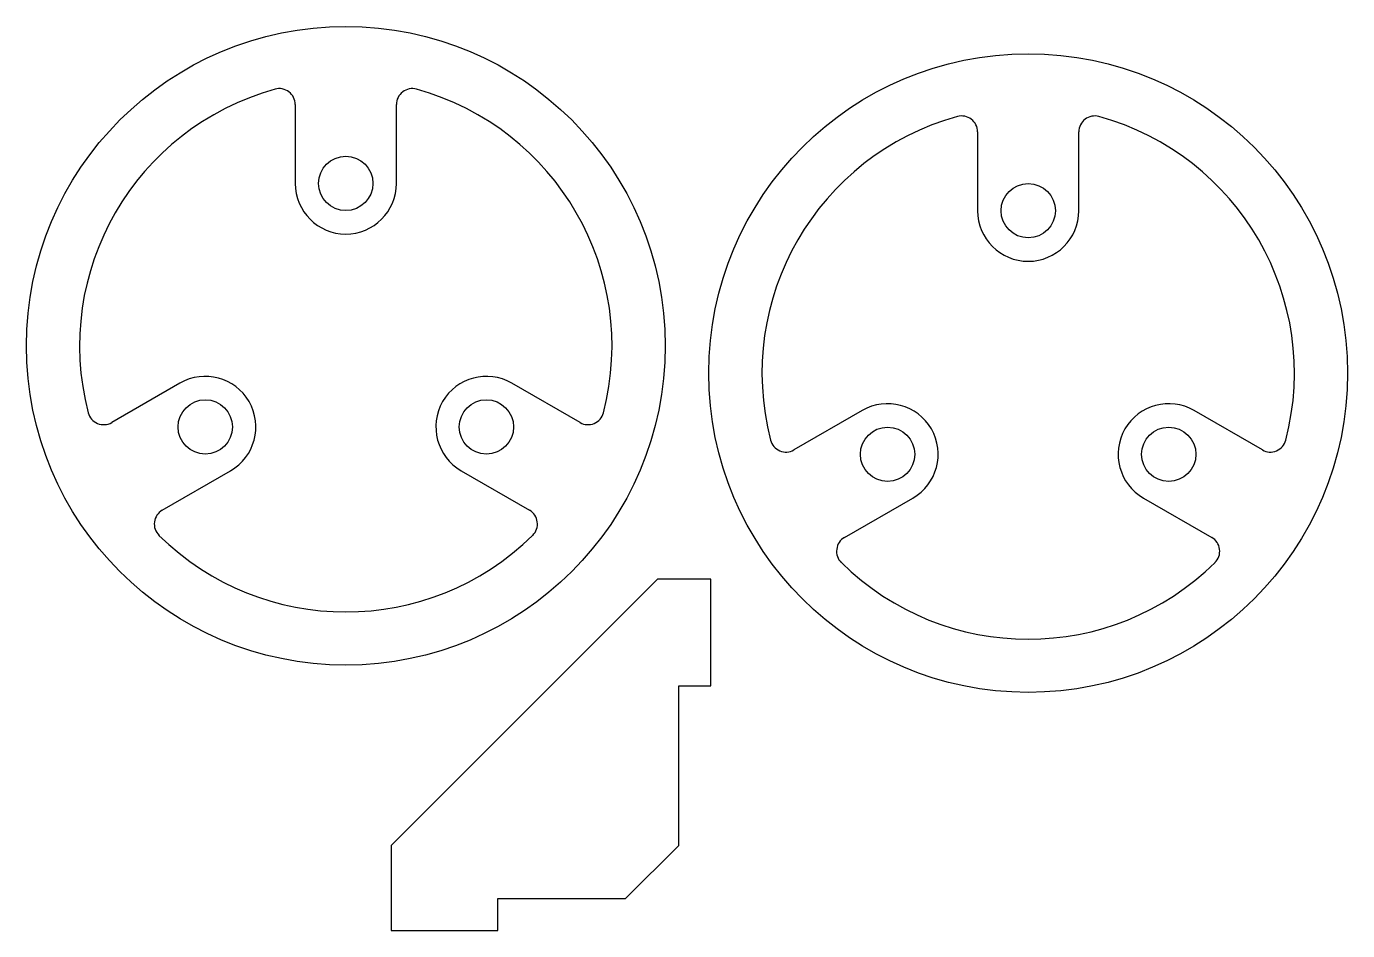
# Model space of a CAD drawing. Header units: millimetres. Extents: x 8 to 132, y 11 to 96.
import ezdxf

# ---------------------------------------------------------------- set-up
doc = ezdxf.new("R2010")
doc.units = ezdxf.units.MM

msp = doc.modelspace()

# ---------------------------------------------------------------- linework, layer by layer
at = {"color": 7, "linetype": 'Continuous', "lineweight": 25}
for p, q in [((32.8, 88.42), (32.8, 81.01)), ((42.3, 81.01), (42.3, 88.42)), ((96.89, 85.85), (96.89, 78.45)), ((106.39, 78.45), (106.39, 85.85)), ((21.97, 62.25), (15.56, 58.55)), ((59.55, 58.55), (53.14, 62.25)), ((86.05, 59.69), (79.64, 55.99)), ((123.63, 55.99), (117.22, 59.69)), ((20.31, 50.32), (26.72, 54.02)), ((48.39, 54.02), (54.8, 50.32)), ((84.39, 47.76), (90.8, 51.46)), ((112.47, 51.46), (118.88, 47.76)), ((66.82, 43.83), (41.82, 18.83)), ((71.82, 43.83), (66.82, 43.83)), ((71.82, 33.83), (71.82, 43.83)), ((68.82, 33.83), (71.82, 33.83)), ((68.82, 18.83), (68.82, 33.83)), ((41.82, 18.83), (41.82, 10.83)), ((63.82, 13.83), (68.82, 18.83)), ((51.82, 13.83), (63.82, 13.83)), ((51.82, 10.83), (51.82, 13.83)), ((41.82, 10.83), (51.82, 10.83))]:
    msp.add_line(p, q, dxfattribs=at)
for centre, radius in [((37.55, 65.76), 30), ((101.64, 63.2), 30), ((37.55, 81.01), 2.55), ((101.64, 78.45), 2.55), ((24.35, 58.14), 2.55), ((50.76, 58.14), 2.55), ((88.43, 55.57), 2.55), ((114.84, 55.57), 2.55)]:
    msp.add_circle(centre, radius, dxfattribs=at)
for centre, radius, start, end in [((37.55, 65.76), 25, 105.4239, 194.5761), ((31.3, 88.42), 1.5, 0, 105.4239), ((43.8, 88.42), 1.5, 74.5761, 180), ((37.55, 65.76), 25, 345.4239, 74.5761), ((101.64, 63.2), 25, 105.4239, 194.5761), ((95.39, 85.85), 1.5, 0, 105.4239), ((107.89, 85.85), 1.5, 74.5761, 180), ((101.64, 63.2), 25, 345.4239, 74.5761), ((37.55, 81.01), 4.75, 180, 0), ((101.64, 78.45), 4.75, 180, 0), ((24.35, 58.14), 4.75, 300, 120), ((50.76, 58.14), 4.75, 60, 240), ((88.43, 55.57), 4.75, 300, 120), ((114.84, 55.57), 4.75, 60, 240), ((14.81, 59.85), 1.5, 194.5761, 300), ((60.3, 59.85), 1.5, 240, 345.4239), ((78.89, 57.28), 1.5, 194.5761, 300), ((124.38, 57.28), 1.5, 240, 345.4239), ((21.06, 49.02), 1.5, 120, 225.4239), ((54.05, 49.02), 1.5, 314.5761, 60), ((37.55, 65.76), 25, 225.4239, 314.5761), ((85.14, 46.46), 1.5, 120, 225.4239), ((118.13, 46.46), 1.5, 314.5761, 60), ((101.64, 63.2), 25, 225.4239, 314.5761)]:
    msp.add_arc(centre, radius, start, end, dxfattribs=at)

doc.saveas('drawing.dxf')
